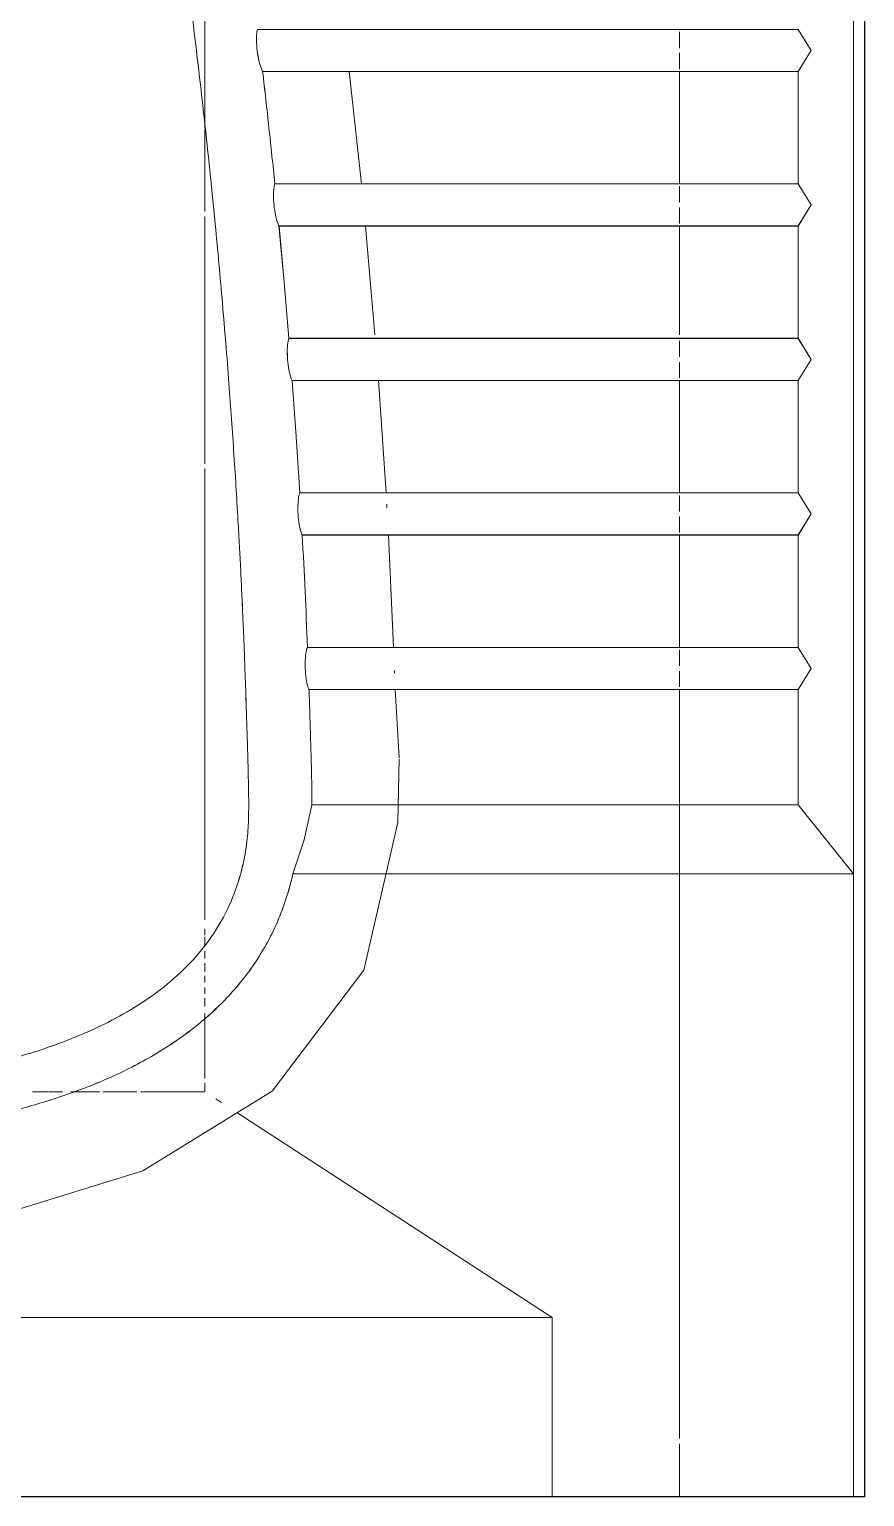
# Model space of a CAD drawing. Header units: millimetres. Extents: x -4000 to 187956, y -58990 to 162485.
# Drawn here: x 1041.2 to 1221.5, y 77737.6 to 78054.4 of the extents above; entities that cross this region are included whole.
import ezdxf

# ---------------------------------------------------------------- set-up
doc = ezdxf.new("R2010")
doc.units = ezdxf.units.MM
doc.layers.add('P-SANR-FIXT', color=6, linetype='Continuous', lineweight=9)

# ---------------------------------------------------------------- blocks, each defined once
blk = doc.blocks.new('WCPan-SquattingPan-Vitra-ArkitektSeries-5952 - CMPX502N-V871-FFS - TANG 1')
at = {"layer": 'P-SANR-FIXT', "color": 250}
for p, q in [((252.96, -212.38), (252.96, 390.25)), ((250.56, -77.95), (250.56, 314.32)), ((123, 95.3), (238.61, 95.3)), ((238.61, 71.04), (238.61, 95.3)), ((238.61, 71.04), (125.63, 71.04)), ((126.53, 61.94), (238.61, 61.94)), ((238.61, 37.68), (238.61, 61.94)), ((238.61, 37.68), (128.66, 37.68)), ((129.37, 28.59), (238.61, 28.59)), ((238.61, 4.33), (238.61, 28.59)), ((238.61, 4.33), (131.02, 4.33)), ((131.54, -4.77), (238.61, -4.77)), ((238.61, -29.03), (238.61, -4.77)), ((238.61, -29.03), (132.67, -29.03)), ((133, -38.12), (238.61, -38.12)), ((238.61, -63.05), (238.61, -38.12)), ((133.65, -63.05), (238.61, -63.05)), ((238.61, -63.05), (250.56, -77.95)), ((250.56, -77.95), (129.51, -77.95)), ((250.56, -77.95), (250.56, -212.38)), ((-250.56, -212.38), (250.56, -212.38)), ((250.56, -212.38), (252.96, -212.38))]:
    blk.add_line(p, q, dxfattribs=at)
at = {"layer": 'P-SANR-FIXT', "color": 254}
for p, q in [((110.55, 83.11), (110.55, 110.64)), ((110.55, -91.17), (110.55, -89.78)), ((110.55, -93.48), (110.55, -91.5)), ((110.55, -96.22), (110.55, -94.63)), ((110.55, -99.08), (110.55, -97.22)), ((110.55, -101.38), (110.55, -99.94)), ((110.55, -103.79), (110.55, -102.5)), ((110.55, -106.57), (110.55, -104.72)), ((110.55, -116.84), (110.55, -108.09)), ((110.55, -122.11), (110.55, -116.88)), ((110.55, -124.91), (110.55, -123.02)), ((76.77, -124.95), (73.28, -124.95)), ((79.82, -124.95), (76.95, -124.95)), ((87.76, -124.95), (81.63, -124.95)), ((95.86, -124.95), (88.55, -124.95)), ((110.44, -124.95), (96.73, -124.95)), ((114.09, -127.25), (112.91, -126.48))]:
    blk.add_line(p, q, dxfattribs=at)
at = {"layer": 'P-SANR-FIXT', "color": 253}
for p, q in [((212.95, 103.87), (212.95, 100.36)), ((212.95, 99.31), (212.95, 95.8)), ((141.71, 95.3), (144.31, 71.03)), ((212.95, 95.3), (212.95, 71.04)), ((110.55, 65.09), (110.55, 82.91)), ((212.95, 70.5), (212.95, 67.02)), ((110.55, 38.41), (110.55, 63.98)), ((212.95, 65.94), (212.95, 62.46)), ((145.19, 61.94), (147.25, 38.44)), ((212.95, 61.94), (212.95, 38.41)), ((110.55, 10.59), (110.55, 38.41)), ((212.95, 37.13), (212.95, 33.69)), ((212.95, 32.57), (212.95, 29.13)), ((148.01, 28.61), (149.63, 4.32)), ((212.95, 28.59), (212.95, 4.33)), ((110.55, -87.84), (110.55, 9.6)), ((212.95, 3.77), (212.95, 0.34)), ((149.77, 1.91), (149.82, 1.1)), ((212.95, -0.8), (212.95, -4.22)), ((150.15, -4.79), (151.27, -29.02)), ((212.95, -4.77), (212.95, -29.03)), ((212.95, -29.59), (212.95, -33)), ((151.45, -34), (151.47, -34.6)), ((212.95, -34.16), (212.95, -37.56)), ((151.63, -38.12), (152.48, -52.9)), ((212.95, -38.12), (212.95, -199.81)), ((185.5, -173.73), (117.43, -129.42)), ((-184.71, -173.73), (185.5, -173.73)), ((185.5, -212.38), (185.5, -173.73)), ((212.95, -200.97), (212.95, -212.38)), ((25, -212.38), (185.5, -212.38)), ((212.95, -212.38), (185.5, -212.38)), ((212.95, -212.38), (252.96, -212.38))]:
    blk.add_line(p, q, dxfattribs=at)
at = {"layer": 'P-SANR-FIXT', "color": 250, "flags": 128}
for points in [[(238.61, 95.3), (241.4, 99.84), (238.61, 104.39)], [(238.61, 61.94), (241.4, 66.49), (238.61, 71.04)], [(128.66, 37.68), (127.64, 49.82), (126.53, 61.94)], [(238.61, 28.59), (241.4, 33.13), (238.61, 37.68)], [(131.02, 4.33), (130.24, 16.46), (129.37, 28.59)], [(238.61, -4.77), (241.4, -0.22), (238.61, 4.33)], [(238.61, -38.12), (241.4, -33.57), (238.61, -29.03)], [(129.51, -77.95), (131.99, -70.57), (133.65, -63.05)]]:
    blk.add_lwpolyline(points, dxfattribs=at)
at = {"layer": 'P-SANR-FIXT', "color": 253, "flags": 128}
blk.add_lwpolyline([(152.49, -53.09), (152.19, -66.81), (144.85, -98.72), (125.05, -124.81), (97.11, -142.05), (65.64, -151.75), (32.87, -156.4), (0, -157.68)], dxfattribs=at)
at = {"layer": 'P-SANR-FIXT', "color": 250}
for points, knots in [([(0, 316.53), (2.91, 316.53), (6.67, 316.6), (12.05, 316.65), (15.78, 316.63), (19.02, 316.59), (22.17, 316.52), (26.02, 316.39), (29.65, 316.18), (32.43, 315.97), (35.05, 315.73), (38.5, 315.34), (42.85, 314.56), (47.23, 313.39), (53.07, 311.22), (57.92, 308.47), (61.86, 305.25), (64.35, 302.67), (66.36, 299.98), (67.87, 297.39), (69.31, 294.3), (71.09, 289.58), (72.44, 284.94), (74.31, 278.18), (75.35, 274.37), (76.39, 270.55), (77.43, 266.66), (78.4, 262.95), (79.53, 258.6), (80.69, 254.04), (81.77, 249.7), (82.65, 246.14), (83.4, 243.03), (84.12, 240.03), (84.75, 237.34), (85.32, 234.92), (85.95, 232.21), (86.76, 228.63), (87.71, 224.41), (88.64, 220.17), (89.87, 214.52), (91.35, 207.46), (93.07, 198.97), (94.73, 190.45), (96.86, 179.12), (99.36, 165), (102.12, 148.02), (104.65, 131.02), (106.98, 113.9), (109.11, 96.69), (111.04, 79.52), (112.5, 65.22), (113.57, 53.77), (114.33, 45.2), (115.05, 36.59), (115.7, 28.28), (116.28, 20.25), (116.81, 12.5), (117.3, 4.87), (117.66, -1.27), (117.9, -5.54), (118.03, -7.95), (118.14, -10.07), (118.26, -12.37), (118.42, -15.62), (118.57, -18.8), (118.75, -23.01), (118.92, -26.99), (119.12, -32.14), (119.32, -37.75), (119.51, -43.34), (119.65, -47.98), (119.77, -51.91), (119.89, -56.33), (119.96, -59.45), (119.98, -61.38), (119.99, -62.74), (119.98, -64.61), (119.93, -66.83), (119.8, -69.14), (119.54, -71.59), (119.12, -74.24), (118.24, -78.27), (116.41, -83.83), (112.76, -90.72), (107.63, -97.17), (101.68, -102.53), (95.49, -106.82), (88.77, -110.51), (81.78, -113.58), (72.42, -116.94), (60.19, -120.15), (47.82, -122.31), (37.67, -123.57), (27.33, -124.56), (14.48, -125.28), (4.67, -125.43), (0, -125.43)], [0, 0, 0, 0, 0.014706, 0.022059, 0.029412, 0.033088, 0.036765, 0.044118, 0.051471, 0.055147, 0.058824, 0.066176, 0.073529, 0.080882, 0.088235, 0.102941, 0.110294, 0.117647, 0.125, 0.132353, 0.139706, 0.147059, 0.161765, 0.165441, 0.169118, 0.172794, 0.176471, 0.180147, 0.183824, 0.191176, 0.198529, 0.205882, 0.213235, 0.220588, 0.227941, 0.231618, 0.235294, 0.242647, 0.25, 0.257353, 0.264706, 0.279412, 0.294118, 0.308824, 0.323529, 0.352941, 0.382353, 0.411765, 0.441176, 0.470588, 0.5, 0.529412, 0.544118, 0.558824, 0.573529, 0.588235, 0.601103, 0.613971, 0.626838, 0.639706, 0.64614, 0.649357, 0.652574, 0.659007, 0.665441, 0.678309, 0.684743, 0.691176, 0.69761, 0.704044, 0.707261, 0.710478, 0.713695, 0.716912, 0.723346, 0.726562, 0.729779, 0.736213, 0.742647, 0.749081, 0.755515, 0.761949, 0.768382, 0.78125, 0.794118, 0.806985, 0.819853, 0.832721, 0.845588, 0.858456, 0.871324, 0.897059, 0.922794, 0.935662, 0.948529, 0.974265, 1, 1, 1, 1]), ([(121.91, 104.39), (121.8, 104.07), (121.65, 103.11), (121.68, 100.97), (121.97, 98.61), (122.36, 96.88), (122.72, 95.84), (122.9, 95.45), (123, 95.3)], [0, 0, 0, 0, 0.2, 0.4, 0.6, 0.8, 0.9, 1, 1, 1, 1]), ([(125.63, 71.04), (125.51, 70.72), (125.34, 69.76), (125.32, 67.62), (125.56, 65.26), (125.92, 63.53), (126.26, 62.48), (126.43, 62.1), (126.53, 61.94)], [0, 0, 0, 0, 0.2, 0.4, 0.6, 0.8, 0.9, 1, 1, 1, 1]), ([(128.66, 37.68), (128.54, 37.37), (128.34, 36.41), (128.29, 34.28), (128.47, 31.92), (128.8, 30.18), (129.12, 29.13), (129.28, 28.74), (129.37, 28.59)], [0, 0, 0, 0, 0.2, 0.4, 0.6, 0.8, 0.9, 1, 1, 1, 1]), ([(131.02, 4.33), (130.88, 4.01), (130.67, 3.06), (130.57, 0.93), (130.71, -1.43), (131, -3.17), (131.3, -4.22), (131.46, -4.61), (131.54, -4.77)], [0, 0, 0, 0, 0.2, 0.4, 0.6, 0.8, 0.9, 1, 1, 1, 1]), ([(132.67, -29.03), (132.53, -29.34), (132.3, -30.29), (132.15, -32.41), (132.24, -34.77), (132.49, -36.52), (132.77, -37.58), (132.92, -37.97), (133, -38.12)], [0, 0, 0, 0, 0.2, 0.4, 0.6, 0.8, 0.9, 1, 1, 1, 1]), ([(133.65, -63.05), (133.65, -62.73), (133.65, -62.09), (133.65, -60.9), (133.61, -58.72), (133.53, -55.18), (133.41, -50.94), (133.3, -47.23), (133.21, -44.37), (133.13, -41.91), (133.05, -39.59), (133.02, -38.49), (133, -38.12)], [0, 0, 0, 0, 0.0625, 0.125, 0.25, 0.375, 0.5, 0.625, 0.6875, 0.75, 0.875, 1, 1, 1, 1]), ([(0, -136.38), (6.8, -136.38), (17.68, -136.15), (32.53, -135.12), (43.7, -133.93), (54.55, -132.3), (65.19, -130.16), (75.88, -127.3), (86.05, -123.75), (96.06, -119.21), (105.49, -113.48), (112.51, -107.69), (117.48, -102.37), (120.89, -97.97), (123.84, -93.23), (127.07, -86.68), (128.74, -81.46), (129.51, -77.95)], [0, 0, 0, 0, 0.142857, 0.214286, 0.285714, 0.357143, 0.428571, 0.5, 0.571429, 0.642857, 0.714286, 0.785714, 0.821429, 0.857143, 0.892857, 0.928571, 1, 1, 1, 1])]:
    blk.add_open_spline(points, degree=3, knots=knots, dxfattribs=at)
for points in [[(125.63, 71.04), (125.22, 75.08), (124.37, 83.17), (123.47, 91.26), (123, 95.3)], [(132.67, -29.03), (132.51, -24.93), (132.17, -16.89), (131.77, -8.86), (131.54, -4.77)]]:
    blk.add_open_spline(points, degree=3, dxfattribs=at)
blk = doc.blocks.new('CMF2_NHAXUONG_A_rvt-1-FFS - TANG 1')
at = {"layer": 'P-SANR-FIXT', "color": 250}
for p, q in [((1221.49, 77737.63), (1221.49, 78340.25)), ((1219.1, 77872.05), (1219.1, 78264.33)), ((1207.15, 78054.39), (1090.45, 78054.39)), ((1091.54, 78045.3), (1207.15, 78045.3)), ((1207.15, 78021.04), (1207.15, 78045.3)), ((1207.15, 78021.04), (1094.17, 78021.04)), ((1095.06, 78011.95), (1207.15, 78011.95)), ((1207.15, 77987.69), (1207.15, 78011.95)), ((1207.15, 77987.69), (1097.2, 77987.69)), ((1097.91, 77978.59), (1207.15, 77978.59)), ((1207.15, 77954.33), (1207.15, 77978.59)), ((1207.15, 77954.33), (1099.55, 77954.33)), ((1100.08, 77945.24), (1207.15, 77945.24)), ((1207.15, 77920.98), (1207.15, 77945.24)), ((1207.15, 77920.98), (1101.21, 77920.98)), ((1101.54, 77911.88), (1207.15, 77911.88)), ((1207.15, 77886.95), (1207.15, 77911.88)), ((1102.19, 77886.95), (1207.15, 77886.95)), ((1207.15, 77886.95), (1219.1, 77872.05)), ((1219.1, 77872.05), (1098.04, 77872.05)), ((1219.1, 77872.05), (1219.1, 77737.63)), ((717.98, 77737.63), (1219.1, 77737.63)), ((1219.1, 77737.63), (1221.49, 77737.63))]:
    blk.add_line(p, q, dxfattribs=at)
at = {"layer": 'P-SANR-FIXT', "color": 254}
for p, q in [((1079.09, 78033.12), (1079.09, 78060.65)), ((1079.09, 77858.84), (1079.09, 77860.23)), ((1079.09, 77856.52), (1079.09, 77858.51)), ((1079.09, 77853.79), (1079.09, 77855.38)), ((1079.09, 77850.92), (1079.09, 77852.78)), ((1079.09, 77848.63), (1079.09, 77850.06)), ((1079.09, 77846.21), (1079.09, 77847.51)), ((1079.09, 77843.43), (1079.09, 77845.29)), ((1079.09, 77833.16), (1079.09, 77841.92)), ((1079.09, 77827.9), (1079.09, 77833.12)), ((1079.09, 77825.1), (1079.09, 77826.99)), ((1045.31, 77825.05), (1041.82, 77825.05)), ((1048.36, 77825.05), (1045.48, 77825.05)), ((1056.3, 77825.05), (1050.16, 77825.05)), ((1064.39, 77825.05), (1057.09, 77825.05)), ((1078.98, 77825.05), (1065.27, 77825.05)), ((1082.63, 77822.75), (1081.44, 77823.52))]:
    blk.add_line(p, q, dxfattribs=at)
at = {"layer": 'P-SANR-FIXT', "color": 253}
for p, q in [((1181.49, 78053.87), (1181.49, 78050.36)), ((1181.49, 78049.31), (1181.49, 78045.81)), ((1110.24, 78045.3), (1112.85, 78021.03)), ((1181.49, 78045.3), (1181.49, 78021.04)), ((1079.09, 78015.09), (1079.09, 78032.92)), ((1181.49, 78020.51), (1181.49, 78017.03)), ((1079.09, 77988.42), (1079.09, 78013.99)), ((1181.49, 78015.94), (1181.49, 78012.47)), ((1113.73, 78011.94), (1115.79, 77988.44)), ((1181.49, 78011.95), (1181.49, 77988.41)), ((1079.09, 77960.59), (1079.09, 77988.41)), ((1181.49, 77987.14), (1181.49, 77983.69)), ((1181.49, 77982.57), (1181.49, 77979.13)), ((1116.55, 77978.61), (1118.17, 77954.32)), ((1181.49, 77978.59), (1181.49, 77954.33)), ((1079.09, 77862.16), (1079.09, 77959.6)), ((1181.49, 77953.77), (1181.49, 77950.35)), ((1118.31, 77951.91), (1118.36, 77951.1)), ((1181.49, 77949.21), (1181.49, 77945.79)), ((1118.69, 77945.22), (1119.81, 77920.98)), ((1181.49, 77945.24), (1181.49, 77920.98)), ((1181.49, 77920.41), (1181.49, 77917)), ((1119.99, 77916.01), (1120.01, 77915.41)), ((1181.49, 77915.85), (1181.49, 77912.44)), ((1120.17, 77911.89), (1121.02, 77897.11)), ((1181.49, 77911.88), (1181.49, 77750.19)), ((1154.04, 77776.27), (1085.96, 77820.58)), ((783.83, 77776.27), (1154.04, 77776.27)), ((1154.04, 77737.63), (1154.04, 77776.27)), ((1181.49, 77749.04), (1181.49, 77737.63)), ((993.54, 77737.63), (1154.04, 77737.63)), ((1181.49, 77737.63), (1154.04, 77737.63)), ((1181.49, 77737.63), (1221.49, 77737.63))]:
    blk.add_line(p, q, dxfattribs=at)
at = {"layer": 'P-SANR-FIXT', "color": 250, "flags": 128}
for points in [[(1207.15, 78045.3), (1209.94, 78049.85), (1207.15, 78054.39)], [(1207.15, 78011.95), (1209.94, 78016.49), (1207.15, 78021.04)], [(1097.2, 77987.69), (1096.18, 77999.82), (1095.06, 78011.95)], [(1207.15, 77978.59), (1209.94, 77983.14), (1207.15, 77987.69)], [(1099.55, 77954.33), (1098.78, 77966.46), (1097.91, 77978.59)], [(1207.15, 77945.24), (1209.94, 77949.78), (1207.15, 77954.33)], [(1207.15, 77911.88), (1209.94, 77916.43), (1207.15, 77920.98)], [(1098.04, 77872.05), (1100.53, 77879.44), (1102.19, 77886.95)]]:
    blk.add_lwpolyline(points, dxfattribs=at)
at = {"layer": 'P-SANR-FIXT', "color": 253, "flags": 128}
blk.add_lwpolyline([(1121.02, 77896.91), (1120.72, 77883.19), (1113.39, 77851.28), (1093.59, 77825.2), (1065.65, 77807.96), (1034.18, 77798.26), (1001.41, 77793.61), (968.54, 77792.33)], dxfattribs=at)
at = {"layer": 'P-SANR-FIXT', "color": 250}
for points, knots in [([(968.54, 78266.54), (971.45, 78266.54), (975.2, 78266.6), (980.59, 78266.65), (984.32, 78266.64), (987.55, 78266.59), (990.7, 78266.52), (994.55, 78266.39), (998.19, 78266.18), (1000.96, 78265.97), (1003.59, 78265.74), (1007.04, 78265.35), (1011.38, 78264.57), (1015.77, 78263.39), (1021.61, 78261.23), (1026.45, 78258.48), (1030.4, 78255.26), (1032.89, 78252.67), (1034.9, 78249.99), (1036.41, 78247.4), (1037.85, 78244.3), (1039.63, 78239.59), (1040.98, 78234.94), (1042.84, 78228.18), (1043.89, 78224.37), (1044.92, 78220.55), (1045.96, 78216.67), (1046.94, 78212.96), (1048.07, 78208.6), (1049.23, 78204.05), (1050.31, 78199.7), (1051.18, 78196.14), (1051.94, 78193.03), (1052.65, 78190.04), (1053.29, 78187.35), (1053.85, 78184.93), (1054.48, 78182.21), (1055.3, 78178.63), (1056.25, 78174.41), (1057.18, 78170.17), (1058.4, 78164.53), (1059.89, 78157.46), (1061.61, 78148.97), (1063.27, 78140.46), (1065.4, 78129.13), (1067.89, 78115), (1070.66, 78098.03), (1073.19, 78081.02), (1075.52, 78063.91), (1077.65, 78046.7), (1079.58, 78029.53), (1081.03, 78015.22), (1082.11, 78003.77), (1082.87, 77995.2), (1083.59, 77986.6), (1084.24, 77978.28), (1084.82, 77970.26), (1085.35, 77962.51), (1085.84, 77954.88), (1086.2, 77948.74), (1086.44, 77944.46), (1086.57, 77942.05), (1086.68, 77939.94), (1086.8, 77937.64), (1086.96, 77934.38), (1087.1, 77931.21), (1087.29, 77927), (1087.46, 77923.01), (1087.66, 77917.86), (1087.86, 77912.25), (1088.04, 77906.66), (1088.19, 77902.02), (1088.31, 77898.09), (1088.43, 77893.67), (1088.5, 77890.56), (1088.52, 77888.62), (1088.53, 77887.26), (1088.52, 77885.4), (1088.47, 77883.18), (1088.33, 77880.87), (1088.08, 77878.42), (1087.65, 77875.76), (1086.77, 77871.73), (1084.95, 77866.18), (1081.3, 77859.29), (1076.17, 77852.83), (1070.22, 77847.47), (1064.02, 77843.18), (1057.3, 77839.49), (1050.32, 77836.42), (1040.95, 77833.06), (1028.73, 77829.85), (1016.35, 77827.7), (1006.21, 77826.43), (995.86, 77825.44), (983.01, 77824.72), (973.21, 77824.58), (968.54, 77824.58)], [0, 0, 0, 0, 0.014706, 0.022059, 0.029412, 0.033088, 0.036765, 0.044118, 0.051471, 0.055147, 0.058824, 0.066176, 0.073529, 0.080882, 0.088235, 0.102941, 0.110294, 0.117647, 0.125, 0.132353, 0.139706, 0.147059, 0.161765, 0.165441, 0.169118, 0.172794, 0.176471, 0.180147, 0.183824, 0.191176, 0.198529, 0.205882, 0.213235, 0.220588, 0.227941, 0.231618, 0.235294, 0.242647, 0.25, 0.257353, 0.264706, 0.279412, 0.294118, 0.308824, 0.323529, 0.352941, 0.382353, 0.411765, 0.441176, 0.470588, 0.5, 0.529412, 0.544118, 0.558824, 0.573529, 0.588235, 0.601103, 0.613971, 0.626838, 0.639706, 0.64614, 0.649357, 0.652574, 0.659007, 0.665441, 0.678309, 0.684743, 0.691176, 0.69761, 0.704044, 0.707261, 0.710478, 0.713695, 0.716912, 0.723346, 0.726562, 0.729779, 0.736213, 0.742647, 0.749081, 0.755515, 0.761949, 0.768382, 0.78125, 0.794118, 0.806985, 0.819853, 0.832721, 0.845588, 0.858456, 0.871324, 0.897059, 0.922794, 0.935662, 0.948529, 0.974265, 1, 1, 1, 1]), ([(1090.45, 78054.39), (1090.34, 78054.08), (1090.18, 78053.11), (1090.22, 78050.97), (1090.5, 78048.61), (1090.9, 78046.89), (1091.26, 78045.84), (1091.44, 78045.46), (1091.54, 78045.3)], [0, 0, 0, 0, 0.2, 0.4, 0.6, 0.8, 0.9, 1, 1, 1, 1]), ([(1094.17, 78021.04), (1094.05, 78020.72), (1093.88, 78019.76), (1093.86, 78017.63), (1094.1, 78015.27), (1094.46, 78013.54), (1094.8, 78012.49), (1094.97, 78012.1), (1095.06, 78011.95)], [0, 0, 0, 0, 0.2, 0.4, 0.6, 0.8, 0.9, 1, 1, 1, 1]), ([(1097.2, 77987.69), (1097.07, 77987.37), (1096.88, 77986.41), (1096.82, 77984.28), (1097.01, 77981.92), (1097.34, 77980.18), (1097.65, 77979.14), (1097.82, 77978.75), (1097.91, 77978.59)], [0, 0, 0, 0, 0.2, 0.4, 0.6, 0.8, 0.9, 1, 1, 1, 1]), ([(1099.55, 77954.33), (1099.42, 77954.02), (1099.21, 77953.06), (1099.11, 77950.94), (1099.25, 77948.57), (1099.54, 77946.83), (1099.83, 77945.78), (1100, 77945.39), (1100.08, 77945.24)], [0, 0, 0, 0, 0.2, 0.4, 0.6, 0.8, 0.9, 1, 1, 1, 1]), ([(1101.21, 77920.98), (1101.07, 77920.66), (1100.84, 77919.71), (1100.69, 77917.6), (1100.78, 77915.23), (1101.03, 77913.48), (1101.31, 77912.43), (1101.46, 77912.04), (1101.54, 77911.88)], [0, 0, 0, 0, 0.2, 0.4, 0.6, 0.8, 0.9, 1, 1, 1, 1]), ([(1102.19, 77886.95), (1102.19, 77887.28), (1102.19, 77887.91), (1102.18, 77889.1), (1102.15, 77891.29), (1102.07, 77894.82), (1101.95, 77899.07), (1101.84, 77902.77), (1101.75, 77905.63), (1101.67, 77908.1), (1101.59, 77910.42), (1101.55, 77911.52), (1101.54, 77911.88)], [0, 0, 0, 0, 0.0625, 0.125, 0.25, 0.375, 0.5, 0.625, 0.6875, 0.75, 0.875, 1, 1, 1, 1]), ([(968.54, 77813.63), (975.34, 77813.63), (986.21, 77813.86), (1001.07, 77814.89), (1012.24, 77816.08), (1023.09, 77817.7), (1033.72, 77819.85), (1044.42, 77822.71), (1054.59, 77826.25), (1064.6, 77830.8), (1074.03, 77836.53), (1081.04, 77842.32), (1086.02, 77847.64), (1089.42, 77852.03), (1092.38, 77856.77), (1095.61, 77863.33), (1097.28, 77868.55), (1098.04, 77872.05)], [0, 0, 0, 0, 0.142857, 0.214286, 0.285714, 0.357143, 0.428571, 0.5, 0.571429, 0.642857, 0.714286, 0.785714, 0.821429, 0.857143, 0.892857, 0.928571, 1, 1, 1, 1])]:
    blk.add_open_spline(points, degree=3, knots=knots, dxfattribs=at)
for points in [[(1094.17, 78021.04), (1093.76, 78025.09), (1092.91, 78033.17), (1092, 78041.26), (1091.54, 78045.3)], [(1101.21, 77920.98), (1101.05, 77925.07), (1100.71, 77933.11), (1100.3, 77941.14), (1100.08, 77945.24)]]:
    blk.add_open_spline(points, degree=3, dxfattribs=at)
at = {"layer": 'P-SANR-FIXT', "color": 250, "lineweight": 9}
blk.add_blockref('WCPan-SquattingPan-Vitra-ArkitektSeries-5952 - CMPX502N-V871-FFS - TANG 1', (968.54, 77950), dxfattribs=at)

msp = doc.modelspace()

# ---------------------------------------------------------------- block references
at = {"lineweight": 5}
msp.add_blockref('CMF2_NHAXUONG_A_rvt-1-FFS - TANG 1', (0, 0), dxfattribs=at)

doc.saveas('drawing.dxf')
